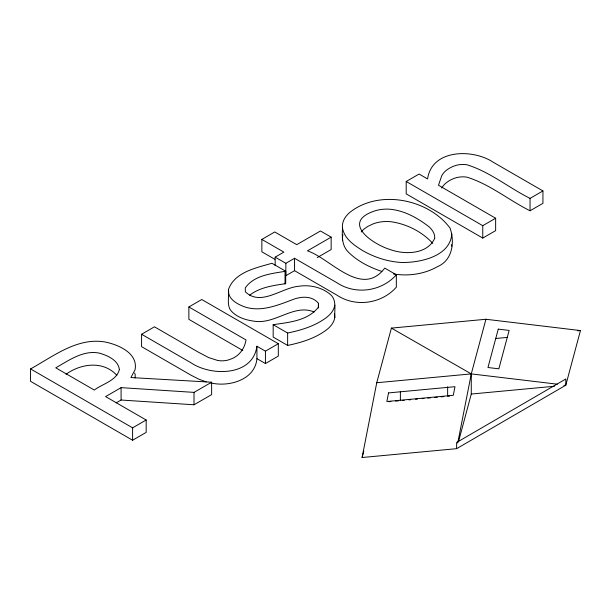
<?xml version="1.0" encoding="UTF-8"?>
<svg xmlns="http://www.w3.org/2000/svg" width="611" height="611" viewBox="0 0 611 611"><rect width="100%" height="100%" fill="white"/><g stroke="black" fill="none" stroke-linecap="round" stroke-linejoin="round"><path stroke-width="0.92" d="M135.138 377.957L135.207 374.551L134.603 373.054M285.711 271.223L271.941 263.272C256.307 267.839 234.578 272.063 228.483 289.469C227.33 299.237 237.794 304.477 245.507 307.165C261.348 311.938 277.249 305.454 291.951 299.909C300.574 296.381 311.877 295.296 318.438 303.293L318.339 307.234C307.822 320.851 288.858 322.348 273.17 324.685L273.17 337.073L287.636 345.429C301.246 342.58 314.917 338.502 326.213 330.077A41.319 23.852 0 0 0 334.782 317.567C334.248 309.662 337.203 299.718 329.848 294.028C321.042 286.971 309.281 284.543 298.244 286.322C281.236 287.98 260.721 306.714 245.347 291.76L245.278 287.926C254.138 275.095 271.681 273.644 285.711 271.223L285.711 283.619C273.377 285.543 259.858 287.201 249.647 295.258M451.812 233.853C450.254 256.498 420.009 262.837 401.542 262.478C387.932 261.707 374.711 257.46 362.888 250.731C354.265 245.362 344.39 238.848 342.496 228.071A43.152 24.914 0 0 1 350.042 212.216C379.462 189.059 428.494 199.102 450.078 228.14C454.912 242.009 452.636 260.248 437.522 266.64C424.248 274.209 408.415 276.378 393.423 273.972M362.094 457.517L376.75 382.738L391.399 328.107L485.921 319.263L580.45 330.566L565.801 385.205L456.623 448.673L362.094 457.517L363.805 451.139M457.723 443.067L471.272 373.901L485.921 319.263M256.925 346.246L256.925 358.642L265.426 363.545L278.31 356.106L278.31 343.718L265.426 351.157L256.925 346.246C252.801 376.338 211.337 376.407 191.274 362.949L141.584 334.263L141.584 346.651L191.274 375.337L198.888 379.21L206.243 381.89M256.925 358.642C255.077 380.103 228.621 387.282 210.703 382.891M458.578 441.394L471.272 394.042L471.272 373.901L391.399 328.107M361.277 231.959L363.522 229.4L367.822 226.398L372.993 223.939A24.501 14.145 0 0 1 390.475 221.671C406.376 223.756 421.964 231.592 432.779 243.384M317.254 257.575L331.154 249.548L331.154 237.152L307.44 250.846C330.322 258.369 361.811 298.565 384.747 268.099L396.333 274.79C381.623 291.455 355.549 295.151 336.982 282.778L294.555 258.285L285.849 263.31L275.156 257.139L275.156 265.716M211.627 382.219L194.008 392.384L121.085 387.641L105.596 396.585L146.174 420.009L146.174 432.397L132.602 440.233L30.55 381.317L30.55 368.922C53.569 356.244 77.46 337.012 105.566 342.076C118.717 344.894 138.307 353.227 135.054 369.823L130.891 377.545L211.627 382.219L211.627 394.614L194.008 404.78L121.085 400.029L116.197 402.855M274.904 259.331L261.859 251.801L261.859 239.413L274.751 231.974L296.747 244.675L320.462 230.981L331.154 237.152M66.041 374.276C80.919 363.423 103.519 360.444 116.869 375.398M141.584 334.263L154.468 326.816L198.056 351.989L208.611 357.565L217.653 360.452A14.007 8.088 0 0 0 230.584 359.161C239.1 356.282 244.568 348.667 246.034 339.96L188.868 306.959L188.868 319.347L242.766 350.462M188.868 306.959L201.752 299.52L278.31 343.718M275.156 257.139L283.863 252.114L261.859 239.413M542.935 190.938L530.05 198.376C508.757 187.753 489.808 171.798 466.857 164.741C462.458 164.061 457.967 164.512 453.813 166.116A31.077 17.94 0 0 0 441.776 175.624L438.484 185.24L495.643 218.242L495.643 230.637L482.759 238.076L406.2 193.878L406.2 181.482L419.085 174.043L427.585 178.947C431.84 148.863 473.074 148.733 493.245 162.251L542.935 190.938L542.935 203.333L530.05 210.772C508.757 200.148 489.808 184.194 466.857 177.137C462.458 176.449 457.967 176.9 453.813 178.504A31.077 17.94 0 0 0 441.776 188.02M396.333 274.79L396.333 287.178C381.623 303.85 355.549 307.547 336.982 295.174L294.555 270.681L285.849 275.706L285.849 263.31M30.55 368.922L132.602 427.837L146.174 420.009M406.2 181.482L482.759 225.68L495.643 218.242M273.17 324.685L287.636 333.033C301.246 330.184 314.917 326.114 326.213 317.682A41.319 23.852 0 0 0 334.782 305.172M495.376 338.525L507.665 337.371M577.616 330.834L580.45 330.566M376.75 382.738L471.272 373.901L557.293 384.182M389.031 401.733L390.925 401.557M395.653 401.114L398.487 400.847M402.267 400.495L404.161 400.32M408.889 399.877L410.775 399.701M415.503 399.258L417.389 399.082M422.117 398.639L424.011 398.464M427.792 398.105L430.625 397.845M434.406 397.486L437.247 397.226M441.027 396.867L443.861 396.6M449.536 396.073L447.642 396.249L447.642 386.717M471.272 394.042L554.46 386.259M563.907 385.381L565.801 385.205L565.801 379.003L456.623 442.479L456.623 448.673M381.875 271.437C369.502 267.305 357.473 261.241 348.194 251.915C341.801 245.569 342.038 236.411 342.496 228.071M314.153 311.992C294.021 303.468 275.141 324.632 254.359 321.226C245.408 320.027 235.739 317.094 230.095 309.556C226.849 303.4 229.255 296.098 228.483 289.469M451.315 244.614L451.812 246.248M334.629 313.649L334.79 317.567M530.05 198.376L530.05 210.772M482.759 225.68L482.759 238.076M400.381 391.514L400.381 400.671M318.438 303.293L318.438 308.066M294.555 258.285L294.555 270.681M287.636 333.033L287.636 345.429M285.031 271.62L285.031 284.016M265.426 351.157L265.426 363.545M194.008 392.384L194.008 404.78M132.602 427.837L132.602 440.233M121.085 387.641L121.085 400.029M342.496 240.467A43.152 24.914 0 0 1 342.939 234.845M388.543 392.904L386.855 401.511L453.293 395.302L454.981 386.694L388.543 392.904M119.374 369.479C116.724 380.783 102.503 383.754 94.293 390.055L55.769 367.814C69.005 360.345 83.379 349.813 99.463 353.15C107.567 355.495 118.198 360.139 119.374 369.479M498.255 329.123L487.96 367.517L498.843 368.815L509.139 330.421L498.255 329.123M434.696 238.321C427.463 254.459 404.772 254.886 390.2 249.571C372.97 244.324 341.541 223.122 372.993 211.543A24.501 14.145 0 0 1 390.475 209.275C404.978 210.787 418.123 218.295 429.457 227.101C432.42 230.103 435.169 233.868 434.696 238.321"/></g></svg>
